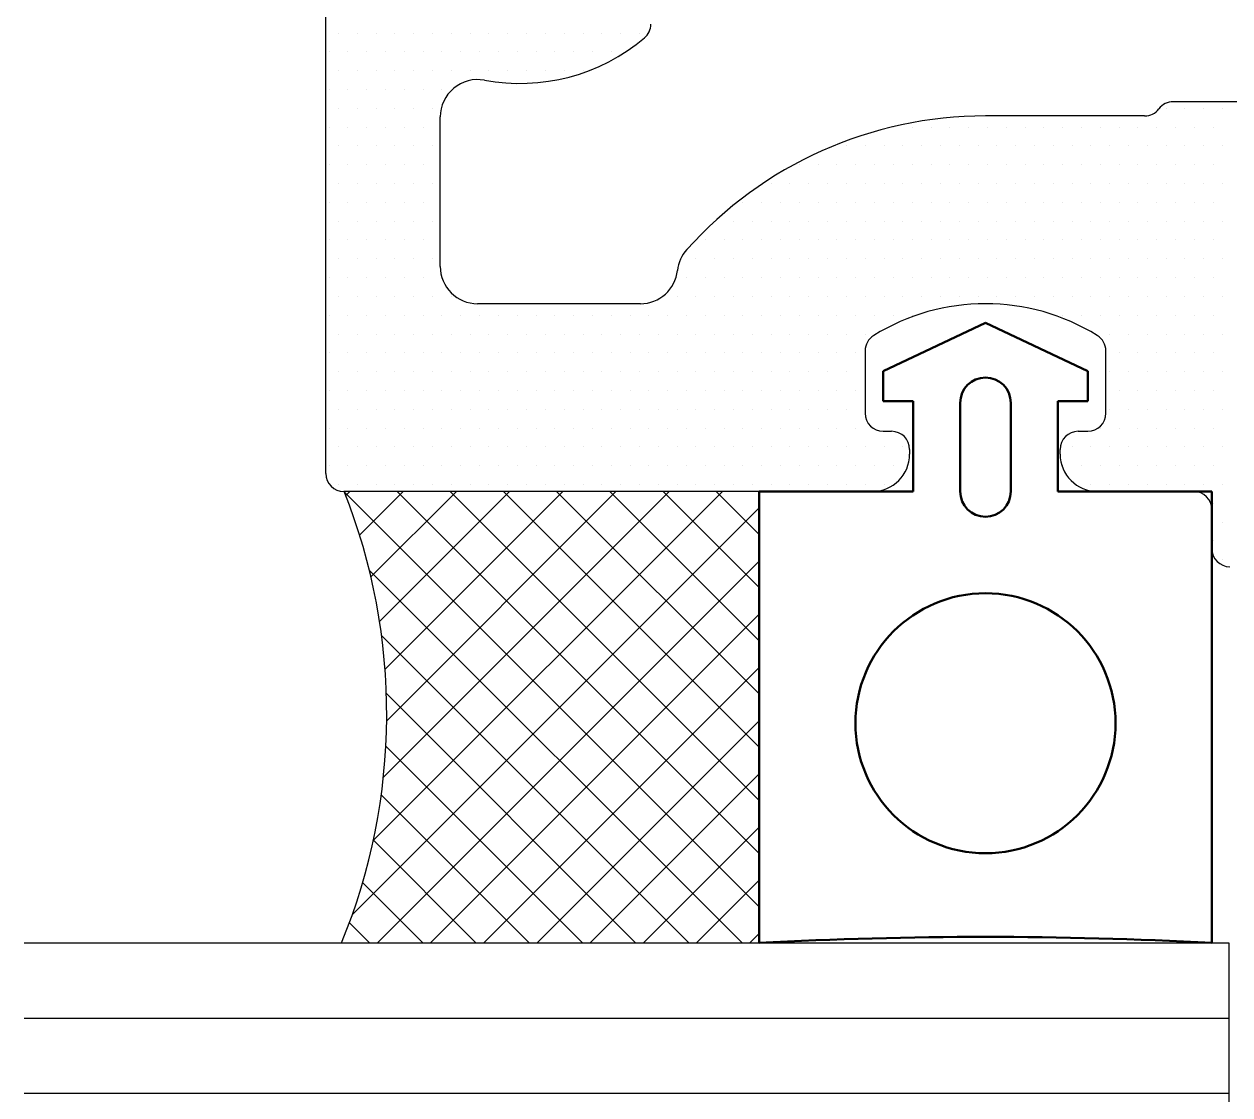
# Model space of a CAD drawing. Header units: inches. Extents: x 3.8 to 36.3, y 0.9 to 43.6.
# Drawn here: x 12.721 to 13.722, y 25.368 to 26.258 of the extents above; entities that cross this region are included whole.
import ezdxf

# ---------------------------------------------------------------- set-up
doc = ezdxf.new("R2010")
doc.units = ezdxf.units.IN
doc.header["$MEASUREMENT"] = 0
for name, color, linetype in [('R-SWTS-DET1', 1, 'Continuous'), ('R-SWTS-DET3', 5, 'Continuous'), ('R-SWTS-PAT1', 5, 'Continuous')]:
    doc.layers.add(name, color=color, linetype=linetype)

msp = doc.modelspace()

# ---------------------------------------------------------------- linework, layer by layer
at = {"layer": 'R-SWTS-DET1', "lineweight": 30}
for p, q in [((12.97148, 25.8847), (12.97148, 28.2297)), ((14.26778, 26.1935), (13.67538, 26.1935)), ((13.06648, 26.0567), (13.06648, 26.18091)), ((13.65153, 26.18169), (13.51938, 26.18169)), ((13.23274, 26.0257), (13.09748, 26.0257)), ((13.41938, 25.98657), (13.41938, 25.9347)), ((13.61938, 25.9347), (13.61938, 25.98657)), ((13.43438, 25.9197), (13.44138, 25.9197)), ((13.59638, 25.9197), (13.60438, 25.9197)), ((13.45638, 25.9047), (13.45638, 25.9007)), ((13.58138, 25.9007), (13.58138, 25.9047)), ((13.42538, 25.8697), (12.98648, 25.8697)), ((13.69238, 25.8697), (13.61238, 25.8697)), ((13.70738, 25.8222), (13.70738, 25.8547))]:
    msp.add_line(p, q, dxfattribs=at)
at = {"layer": 'R-SWTS-DET1', "lineweight": 50}
for p, q in [((13.51938, 26.0097), (13.43438, 25.9697)), ((13.60438, 25.9697), (13.51938, 26.0097)), ((13.43438, 25.9697), (13.43438, 25.9447)), ((13.60438, 25.9447), (13.60438, 25.9697)), ((13.43438, 25.9447), (13.45938, 25.9447)), ((13.45938, 25.9447), (13.45938, 25.8697)), ((13.49838, 25.8697), (13.49838, 25.94339)), ((13.54038, 25.94339), (13.54038, 25.8697)), ((13.57938, 25.8697), (13.57938, 25.9447)), ((13.57938, 25.9447), (13.60438, 25.9447)), ((13.45938, 25.8697), (13.33138, 25.8697)), ((13.33138, 25.8697), (13.33138, 25.49476)), ((13.70738, 25.8697), (13.57938, 25.8697)), ((13.70738, 25.49476), (13.70738, 25.8697))]:
    msp.add_line(p, q, dxfattribs=at)
at = {"layer": 'R-SWTS-DET1'}
for p, q in [((12.72083, 25.49476), (13.72148, 25.49476)), ((13.72148, 25.49476), (13.72148, 25.24476)), ((12.72083, 25.43226), (13.72148, 25.43226)), ((12.72083, 25.36976), (13.72148, 25.36976))]:
    msp.add_line(p, q, dxfattribs=at)
at = {"layer": 'R-SWTS-DET1', "lineweight": 50}
msp.add_circle((13.51938, 25.6772), 0.108, dxfattribs=at)
at = {"layer": 'R-SWTS-DET1', "lineweight": 30}
for centre, radius, start, end in [((13.22648, 26.25798), 0.015, 310.07843, 360), ((13.13248, 26.3697), 0.161, 259.49673, 310.07843), ((13.09748, 26.18091), 0.031, 79.49673, 180), ((13.67538, 26.1785), 0.015, 90, 142.65836), ((13.51938, 25.84889), 0.3328, 90, 138.20342), ((13.65153, 26.19669), 0.015, 270, 322.65836), ((13.29438, 26.05004), 0.031, 138.20342, 173.83488), ((13.09748, 26.0567), 0.031, 180, 270), ((13.23274, 26.0567), 0.031, 270, 353.83488), ((13.51938, 25.84889), 0.1768, 58.30985, 121.69015), ((13.43438, 25.98657), 0.015, 121.69015, 180), ((13.60438, 25.98657), 0.015, 360, 58.30985), ((13.43438, 25.9347), 0.015, 180, 270), ((13.60438, 25.9347), 0.015, 270, 0), ((13.44138, 25.9047), 0.015, 0, 90), ((13.59638, 25.9047), 0.015, 90, 180), ((13.42538, 25.9007), 0.031, 270, 0), ((13.61238, 25.9007), 0.031, 180, 270), ((12.98648, 25.8847), 0.015, 180, 270), ((13.69238, 25.8547), 0.015, 0, 90), ((13.72241, 25.82222), 0.01502, 180.08612, 269.91388)]:
    msp.add_arc(centre, radius, start, end, dxfattribs=at)
at = {"layer": 'R-SWTS-DET1', "lineweight": 50}
for centre, radius, start, end in [((13.51938, 25.94339), 0.021, 360, 180), ((13.51938, 25.8697), 0.021, 180, 360), ((13.51938, 21.90431), 3.59537, 87.00266, 92.99734)]:
    msp.add_arc(centre, radius, start, end, dxfattribs=at)
at = {"layer": 'R-SWTS-DET3'}
msp.add_arc((12.52107, 25.6849), 0.50094, 337.6936, 21.64809, dxfattribs=at)
at = {"layer": 'R-SWTS-PAT1'}
for p, q in [((12.98198, 26.25054), (12.98198, 26.25054)), ((12.9976, 26.25054), (12.9976, 26.25054)), ((13.01323, 26.25054), (13.01323, 26.25054)), ((13.02885, 26.25054), (13.02885, 26.25054)), ((13.04448, 26.25054), (13.04448, 26.25054)), ((13.0601, 26.25054), (13.0601, 26.25054)), ((13.07573, 26.25054), (13.07573, 26.25054)), ((13.09135, 26.25054), (13.09135, 26.25054)), ((13.10698, 26.25054), (13.10698, 26.25054)), ((13.1226, 26.25054), (13.1226, 26.25054)), ((13.13823, 26.25054), (13.13823, 26.25054)), ((13.15385, 26.25054), (13.15385, 26.25054)), ((13.16948, 26.25054), (13.16948, 26.25054)), ((13.1851, 26.25054), (13.1851, 26.25054)), ((13.20073, 26.25054), (13.20073, 26.25054)), ((13.21635, 26.25054), (13.21635, 26.25054)), ((13.23198, 26.25054), (13.23198, 26.25054)), ((12.97416, 26.23492), (12.97416, 26.23492)), ((12.98979, 26.23492), (12.98979, 26.23492)), ((13.00541, 26.23492), (13.00541, 26.23492)), ((13.02104, 26.23492), (13.02104, 26.23492)), ((13.03666, 26.23492), (13.03666, 26.23492)), ((13.05229, 26.23492), (13.05229, 26.23492)), ((13.06791, 26.23492), (13.06791, 26.23492)), ((13.08354, 26.23492), (13.08354, 26.23492)), ((13.09916, 26.23492), (13.09916, 26.23492)), ((13.11479, 26.23492), (13.11479, 26.23492)), ((13.13041, 26.23492), (13.13041, 26.23492)), ((13.14604, 26.23492), (13.14604, 26.23492)), ((13.16166, 26.23492), (13.16166, 26.23492)), ((13.17729, 26.23492), (13.17729, 26.23492)), ((13.19291, 26.23492), (13.19291, 26.23492)), ((13.20854, 26.23492), (13.20854, 26.23492)), ((12.98198, 26.21929), (12.98198, 26.21929)), ((12.9976, 26.21929), (12.9976, 26.21929)), ((13.01323, 26.21929), (13.01323, 26.21929)), ((13.02885, 26.21929), (13.02885, 26.21929)), ((13.04448, 26.21929), (13.04448, 26.21929)), ((13.0601, 26.21929), (13.0601, 26.21929)), ((13.07573, 26.21929), (13.07573, 26.21929)), ((13.09135, 26.21929), (13.09135, 26.21929)), ((13.10698, 26.21929), (13.10698, 26.21929)), ((13.1226, 26.21929), (13.1226, 26.21929)), ((13.13823, 26.21929), (13.13823, 26.21929)), ((13.15385, 26.21929), (13.15385, 26.21929)), ((13.16948, 26.21929), (13.16948, 26.21929)), ((13.1851, 26.21929), (13.1851, 26.21929)), ((12.97416, 26.20367), (12.97416, 26.20367)), ((12.98979, 26.20367), (12.98979, 26.20367)), ((13.00541, 26.20367), (13.00541, 26.20367)), ((13.02104, 26.20367), (13.02104, 26.20367)), ((13.03666, 26.20367), (13.03666, 26.20367)), ((13.05229, 26.20367), (13.05229, 26.20367)), ((13.06791, 26.20367), (13.06791, 26.20367)), ((12.98198, 26.18804), (12.98198, 26.18804)), ((12.9976, 26.18804), (12.9976, 26.18804)), ((13.01323, 26.18804), (13.01323, 26.18804)), ((13.02885, 26.18804), (13.02885, 26.18804)), ((13.04448, 26.18804), (13.04448, 26.18804)), ((13.0601, 26.18804), (13.0601, 26.18804)), ((13.66948, 26.18804), (13.66948, 26.18804)), ((13.6851, 26.18804), (13.6851, 26.18804)), ((13.70073, 26.18804), (13.70073, 26.18804)), ((13.71635, 26.18804), (13.71635, 26.18804)), ((12.97416, 26.17242), (12.97416, 26.17242)), ((12.98979, 26.17242), (12.98979, 26.17242)), ((13.00541, 26.17242), (13.00541, 26.17242)), ((13.02104, 26.17242), (13.02104, 26.17242)), ((13.03666, 26.17242), (13.03666, 26.17242)), ((13.05229, 26.17242), (13.05229, 26.17242)), ((13.44291, 26.17242), (13.44291, 26.17242)), ((13.45854, 26.17242), (13.45854, 26.17242)), ((13.47416, 26.17242), (13.47416, 26.17242)), ((13.48979, 26.17242), (13.48979, 26.17242)), ((13.50541, 26.17242), (13.50541, 26.17242)), ((13.52104, 26.17242), (13.52104, 26.17242)), ((13.53666, 26.17242), (13.53666, 26.17242)), ((13.55229, 26.17242), (13.55229, 26.17242)), ((13.56791, 26.17242), (13.56791, 26.17242)), ((13.58354, 26.17242), (13.58354, 26.17242)), ((13.59916, 26.17242), (13.59916, 26.17242)), ((13.61479, 26.17242), (13.61479, 26.17242)), ((13.63041, 26.17242), (13.63041, 26.17242)), ((13.64604, 26.17242), (13.64604, 26.17242)), ((13.66166, 26.17242), (13.66166, 26.17242)), ((13.67729, 26.17242), (13.67729, 26.17242)), ((13.69291, 26.17242), (13.69291, 26.17242)), ((13.70854, 26.17242), (13.70854, 26.17242)), ((12.98198, 26.15679), (12.98198, 26.15679)), ((12.9976, 26.15679), (12.9976, 26.15679)), ((13.01323, 26.15679), (13.01323, 26.15679)), ((13.02885, 26.15679), (13.02885, 26.15679)), ((13.04448, 26.15679), (13.04448, 26.15679)), ((13.0601, 26.15679), (13.0601, 26.15679)), ((13.40385, 26.15679), (13.40385, 26.15679)), ((13.41948, 26.15679), (13.41948, 26.15679)), ((13.4351, 26.15679), (13.4351, 26.15679)), ((13.45073, 26.15679), (13.45073, 26.15679)), ((13.46635, 26.15679), (13.46635, 26.15679)), ((13.48198, 26.15679), (13.48198, 26.15679)), ((13.4976, 26.15679), (13.4976, 26.15679)), ((13.51323, 26.15679), (13.51323, 26.15679)), ((13.52885, 26.15679), (13.52885, 26.15679)), ((13.54448, 26.15679), (13.54448, 26.15679)), ((13.5601, 26.15679), (13.5601, 26.15679)), ((13.57573, 26.15679), (13.57573, 26.15679)), ((13.59135, 26.15679), (13.59135, 26.15679)), ((13.60698, 26.15679), (13.60698, 26.15679)), ((13.6226, 26.15679), (13.6226, 26.15679)), ((13.63823, 26.15679), (13.63823, 26.15679)), ((13.65385, 26.15679), (13.65385, 26.15679)), ((13.66948, 26.15679), (13.66948, 26.15679)), ((13.6851, 26.15679), (13.6851, 26.15679)), ((13.70073, 26.15679), (13.70073, 26.15679)), ((13.71635, 26.15679), (13.71635, 26.15679)), ((12.97416, 26.14117), (12.97416, 26.14117)), ((12.98979, 26.14117), (12.98979, 26.14117)), ((13.00541, 26.14117), (13.00541, 26.14117)), ((13.02104, 26.14117), (13.02104, 26.14117)), ((13.03666, 26.14117), (13.03666, 26.14117)), ((13.05229, 26.14117), (13.05229, 26.14117)), ((13.36479, 26.14117), (13.36479, 26.14117)), ((13.38041, 26.14117), (13.38041, 26.14117)), ((13.39604, 26.14117), (13.39604, 26.14117)), ((13.41166, 26.14117), (13.41166, 26.14117)), ((13.42729, 26.14117), (13.42729, 26.14117)), ((13.44291, 26.14117), (13.44291, 26.14117)), ((13.45854, 26.14117), (13.45854, 26.14117)), ((13.47416, 26.14117), (13.47416, 26.14117)), ((13.48979, 26.14117), (13.48979, 26.14117)), ((13.50541, 26.14117), (13.50541, 26.14117)), ((13.52104, 26.14117), (13.52104, 26.14117)), ((13.53666, 26.14117), (13.53666, 26.14117)), ((13.55229, 26.14117), (13.55229, 26.14117)), ((13.56791, 26.14117), (13.56791, 26.14117)), ((13.58354, 26.14117), (13.58354, 26.14117)), ((13.59916, 26.14117), (13.59916, 26.14117)), ((13.61479, 26.14117), (13.61479, 26.14117)), ((13.63041, 26.14117), (13.63041, 26.14117)), ((13.64604, 26.14117), (13.64604, 26.14117)), ((13.66166, 26.14117), (13.66166, 26.14117)), ((13.67729, 26.14117), (13.67729, 26.14117)), ((13.69291, 26.14117), (13.69291, 26.14117)), ((13.70854, 26.14117), (13.70854, 26.14117)), ((12.98198, 26.12554), (12.98198, 26.12554)), ((12.9976, 26.12554), (12.9976, 26.12554)), ((13.01323, 26.12554), (13.01323, 26.12554)), ((13.02885, 26.12554), (13.02885, 26.12554)), ((13.04448, 26.12554), (13.04448, 26.12554)), ((13.0601, 26.12554), (13.0601, 26.12554)), ((13.34135, 26.12554), (13.34135, 26.12554)), ((13.35698, 26.12554), (13.35698, 26.12554)), ((13.3726, 26.12554), (13.3726, 26.12554)), ((13.38823, 26.12554), (13.38823, 26.12554)), ((13.40385, 26.12554), (13.40385, 26.12554)), ((13.41948, 26.12554), (13.41948, 26.12554)), ((13.4351, 26.12554), (13.4351, 26.12554)), ((13.45073, 26.12554), (13.45073, 26.12554)), ((13.46635, 26.12554), (13.46635, 26.12554)), ((13.48198, 26.12554), (13.48198, 26.12554)), ((13.4976, 26.12554), (13.4976, 26.12554)), ((13.51323, 26.12554), (13.51323, 26.12554)), ((13.52885, 26.12554), (13.52885, 26.12554)), ((13.54448, 26.12554), (13.54448, 26.12554)), ((13.5601, 26.12554), (13.5601, 26.12554)), ((13.57573, 26.12554), (13.57573, 26.12554)), ((13.59135, 26.12554), (13.59135, 26.12554)), ((13.60698, 26.12554), (13.60698, 26.12554)), ((13.6226, 26.12554), (13.6226, 26.12554)), ((13.63823, 26.12554), (13.63823, 26.12554)), ((13.65385, 26.12554), (13.65385, 26.12554)), ((13.66948, 26.12554), (13.66948, 26.12554)), ((13.6851, 26.12554), (13.6851, 26.12554)), ((13.70073, 26.12554), (13.70073, 26.12554)), ((13.71635, 26.12554), (13.71635, 26.12554)), ((12.97416, 26.10992), (12.97416, 26.10992)), ((12.98979, 26.10992), (12.98979, 26.10992)), ((13.00541, 26.10992), (13.00541, 26.10992)), ((13.02104, 26.10992), (13.02104, 26.10992)), ((13.03666, 26.10992), (13.03666, 26.10992)), ((13.05229, 26.10992), (13.05229, 26.10992)), ((13.31791, 26.10992), (13.31791, 26.10992)), ((13.33354, 26.10992), (13.33354, 26.10992)), ((13.34916, 26.10992), (13.34916, 26.10992)), ((13.36479, 26.10992), (13.36479, 26.10992)), ((13.38041, 26.10992), (13.38041, 26.10992)), ((13.39604, 26.10992), (13.39604, 26.10992)), ((13.41166, 26.10992), (13.41166, 26.10992)), ((13.42729, 26.10992), (13.42729, 26.10992)), ((13.44291, 26.10992), (13.44291, 26.10992)), ((13.45854, 26.10992), (13.45854, 26.10992)), ((13.47416, 26.10992), (13.47416, 26.10992)), ((13.48979, 26.10992), (13.48979, 26.10992)), ((13.50541, 26.10992), (13.50541, 26.10992)), ((13.52104, 26.10992), (13.52104, 26.10992)), ((13.53666, 26.10992), (13.53666, 26.10992)), ((13.55229, 26.10992), (13.55229, 26.10992)), ((13.56791, 26.10992), (13.56791, 26.10992)), ((13.58354, 26.10992), (13.58354, 26.10992)), ((13.59916, 26.10992), (13.59916, 26.10992)), ((13.61479, 26.10992), (13.61479, 26.10992)), ((13.63041, 26.10992), (13.63041, 26.10992)), ((13.64604, 26.10992), (13.64604, 26.10992)), ((13.66166, 26.10992), (13.66166, 26.10992)), ((13.67729, 26.10992), (13.67729, 26.10992)), ((13.69291, 26.10992), (13.69291, 26.10992)), ((13.70854, 26.10992), (13.70854, 26.10992)), ((12.98198, 26.09429), (12.98198, 26.09429)), ((12.9976, 26.09429), (12.9976, 26.09429)), ((13.01323, 26.09429), (13.01323, 26.09429)), ((13.02885, 26.09429), (13.02885, 26.09429)), ((13.04448, 26.09429), (13.04448, 26.09429)), ((13.0601, 26.09429), (13.0601, 26.09429)), ((13.3101, 26.09429), (13.3101, 26.09429)), ((13.32573, 26.09429), (13.32573, 26.09429)), ((13.34135, 26.09429), (13.34135, 26.09429)), ((13.35698, 26.09429), (13.35698, 26.09429)), ((13.3726, 26.09429), (13.3726, 26.09429)), ((13.38823, 26.09429), (13.38823, 26.09429)), ((13.40385, 26.09429), (13.40385, 26.09429)), ((13.41948, 26.09429), (13.41948, 26.09429)), ((13.4351, 26.09429), (13.4351, 26.09429)), ((13.45073, 26.09429), (13.45073, 26.09429)), ((13.46635, 26.09429), (13.46635, 26.09429)), ((13.48198, 26.09429), (13.48198, 26.09429)), ((13.4976, 26.09429), (13.4976, 26.09429)), ((13.51323, 26.09429), (13.51323, 26.09429)), ((13.52885, 26.09429), (13.52885, 26.09429)), ((13.54448, 26.09429), (13.54448, 26.09429)), ((13.5601, 26.09429), (13.5601, 26.09429)), ((13.57573, 26.09429), (13.57573, 26.09429)), ((13.59135, 26.09429), (13.59135, 26.09429)), ((13.60698, 26.09429), (13.60698, 26.09429)), ((13.6226, 26.09429), (13.6226, 26.09429)), ((13.63823, 26.09429), (13.63823, 26.09429)), ((13.65385, 26.09429), (13.65385, 26.09429)), ((13.66948, 26.09429), (13.66948, 26.09429)), ((13.6851, 26.09429), (13.6851, 26.09429)), ((13.70073, 26.09429), (13.70073, 26.09429)), ((13.71635, 26.09429), (13.71635, 26.09429)), ((12.97416, 26.07867), (12.97416, 26.07867)), ((12.98979, 26.07867), (12.98979, 26.07867)), ((13.00541, 26.07867), (13.00541, 26.07867)), ((13.02104, 26.07867), (13.02104, 26.07867)), ((13.03666, 26.07867), (13.03666, 26.07867)), ((13.05229, 26.07867), (13.05229, 26.07867)), ((13.28666, 26.07867), (13.28666, 26.07867)), ((13.30229, 26.07867), (13.30229, 26.07867)), ((13.31791, 26.07867), (13.31791, 26.07867)), ((13.33354, 26.07867), (13.33354, 26.07867)), ((13.34916, 26.07867), (13.34916, 26.07867)), ((13.36479, 26.07867), (13.36479, 26.07867)), ((13.38041, 26.07867), (13.38041, 26.07867)), ((13.39604, 26.07867), (13.39604, 26.07867)), ((13.41166, 26.07867), (13.41166, 26.07867)), ((13.42729, 26.07867), (13.42729, 26.07867)), ((13.44291, 26.07867), (13.44291, 26.07867)), ((13.45854, 26.07867), (13.45854, 26.07867)), ((13.47416, 26.07867), (13.47416, 26.07867)), ((13.48979, 26.07867), (13.48979, 26.07867)), ((13.50541, 26.07867), (13.50541, 26.07867)), ((13.52104, 26.07867), (13.52104, 26.07867)), ((13.53666, 26.07867), (13.53666, 26.07867)), ((13.55229, 26.07867), (13.55229, 26.07867)), ((13.56791, 26.07867), (13.56791, 26.07867)), ((13.58354, 26.07867), (13.58354, 26.07867)), ((13.59916, 26.07867), (13.59916, 26.07867)), ((13.61479, 26.07867), (13.61479, 26.07867)), ((13.63041, 26.07867), (13.63041, 26.07867)), ((13.64604, 26.07867), (13.64604, 26.07867)), ((13.66166, 26.07867), (13.66166, 26.07867)), ((13.67729, 26.07867), (13.67729, 26.07867)), ((13.69291, 26.07867), (13.69291, 26.07867)), ((13.70854, 26.07867), (13.70854, 26.07867)), ((12.98198, 26.06304), (12.98198, 26.06304)), ((12.9976, 26.06304), (12.9976, 26.06304)), ((13.01323, 26.06304), (13.01323, 26.06304)), ((13.02885, 26.06304), (13.02885, 26.06304)), ((13.04448, 26.06304), (13.04448, 26.06304)), ((13.0601, 26.06304), (13.0601, 26.06304)), ((13.27885, 26.06304), (13.27885, 26.06304)), ((13.29448, 26.06304), (13.29448, 26.06304)), ((13.3101, 26.06304), (13.3101, 26.06304)), ((13.32573, 26.06304), (13.32573, 26.06304)), ((13.34135, 26.06304), (13.34135, 26.06304)), ((13.35698, 26.06304), (13.35698, 26.06304)), ((13.3726, 26.06304), (13.3726, 26.06304)), ((13.38823, 26.06304), (13.38823, 26.06304)), ((13.40385, 26.06304), (13.40385, 26.06304)), ((13.41948, 26.06304), (13.41948, 26.06304)), ((13.4351, 26.06304), (13.4351, 26.06304)), ((13.45073, 26.06304), (13.45073, 26.06304)), ((13.46635, 26.06304), (13.46635, 26.06304)), ((13.48198, 26.06304), (13.48198, 26.06304)), ((13.4976, 26.06304), (13.4976, 26.06304)), ((13.51323, 26.06304), (13.51323, 26.06304)), ((13.52885, 26.06304), (13.52885, 26.06304)), ((13.54448, 26.06304), (13.54448, 26.06304)), ((13.5601, 26.06304), (13.5601, 26.06304)), ((13.57573, 26.06304), (13.57573, 26.06304)), ((13.59135, 26.06304), (13.59135, 26.06304)), ((13.60698, 26.06304), (13.60698, 26.06304)), ((13.6226, 26.06304), (13.6226, 26.06304)), ((13.63823, 26.06304), (13.63823, 26.06304)), ((13.65385, 26.06304), (13.65385, 26.06304)), ((13.66948, 26.06304), (13.66948, 26.06304)), ((13.6851, 26.06304), (13.6851, 26.06304)), ((13.70073, 26.06304), (13.70073, 26.06304)), ((13.71635, 26.06304), (13.71635, 26.06304)), ((12.97416, 26.04742), (12.97416, 26.04742)), ((12.98979, 26.04742), (12.98979, 26.04742)), ((13.00541, 26.04742), (13.00541, 26.04742)), ((13.02104, 26.04742), (13.02104, 26.04742)), ((13.03666, 26.04742), (13.03666, 26.04742)), ((13.05229, 26.04742), (13.05229, 26.04742)), ((13.27104, 26.04742), (13.27104, 26.04742)), ((13.28666, 26.04742), (13.28666, 26.04742)), ((13.30229, 26.04742), (13.30229, 26.04742)), ((13.31791, 26.04742), (13.31791, 26.04742)), ((13.33354, 26.04742), (13.33354, 26.04742)), ((13.34916, 26.04742), (13.34916, 26.04742)), ((13.36479, 26.04742), (13.36479, 26.04742)), ((13.38041, 26.04742), (13.38041, 26.04742)), ((13.39604, 26.04742), (13.39604, 26.04742)), ((13.41166, 26.04742), (13.41166, 26.04742)), ((13.42729, 26.04742), (13.42729, 26.04742)), ((13.44291, 26.04742), (13.44291, 26.04742)), ((13.45854, 26.04742), (13.45854, 26.04742)), ((13.47416, 26.04742), (13.47416, 26.04742)), ((13.48979, 26.04742), (13.48979, 26.04742)), ((13.50541, 26.04742), (13.50541, 26.04742)), ((13.52104, 26.04742), (13.52104, 26.04742)), ((13.53666, 26.04742), (13.53666, 26.04742)), ((13.55229, 26.04742), (13.55229, 26.04742)), ((13.56791, 26.04742), (13.56791, 26.04742)), ((13.58354, 26.04742), (13.58354, 26.04742)), ((13.59916, 26.04742), (13.59916, 26.04742)), ((13.61479, 26.04742), (13.61479, 26.04742)), ((13.63041, 26.04742), (13.63041, 26.04742)), ((13.64604, 26.04742), (13.64604, 26.04742)), ((13.66166, 26.04742), (13.66166, 26.04742)), ((13.67729, 26.04742), (13.67729, 26.04742)), ((13.69291, 26.04742), (13.69291, 26.04742)), ((13.70854, 26.04742), (13.70854, 26.04742)), ((12.98198, 26.03179), (12.98198, 26.03179)), ((12.9976, 26.03179), (12.9976, 26.03179)), ((13.01323, 26.03179), (13.01323, 26.03179)), ((13.02885, 26.03179), (13.02885, 26.03179)), ((13.04448, 26.03179), (13.04448, 26.03179)), ((13.0601, 26.03179), (13.0601, 26.03179)), ((13.07573, 26.03179), (13.07573, 26.03179)), ((13.26323, 26.03179), (13.26323, 26.03179)), ((13.27885, 26.03179), (13.27885, 26.03179)), ((13.29448, 26.03179), (13.29448, 26.03179)), ((13.3101, 26.03179), (13.3101, 26.03179)), ((13.32573, 26.03179), (13.32573, 26.03179)), ((13.34135, 26.03179), (13.34135, 26.03179)), ((13.35698, 26.03179), (13.35698, 26.03179)), ((13.3726, 26.03179), (13.3726, 26.03179)), ((13.38823, 26.03179), (13.38823, 26.03179)), ((13.40385, 26.03179), (13.40385, 26.03179)), ((13.41948, 26.03179), (13.41948, 26.03179)), ((13.4351, 26.03179), (13.4351, 26.03179)), ((13.45073, 26.03179), (13.45073, 26.03179)), ((13.46635, 26.03179), (13.46635, 26.03179)), ((13.48198, 26.03179), (13.48198, 26.03179)), ((13.4976, 26.03179), (13.4976, 26.03179)), ((13.51323, 26.03179), (13.51323, 26.03179)), ((13.52885, 26.03179), (13.52885, 26.03179)), ((13.54448, 26.03179), (13.54448, 26.03179)), ((13.5601, 26.03179), (13.5601, 26.03179)), ((13.57573, 26.03179), (13.57573, 26.03179)), ((13.59135, 26.03179), (13.59135, 26.03179)), ((13.60698, 26.03179), (13.60698, 26.03179)), ((13.6226, 26.03179), (13.6226, 26.03179)), ((13.63823, 26.03179), (13.63823, 26.03179)), ((13.65385, 26.03179), (13.65385, 26.03179)), ((13.66948, 26.03179), (13.66948, 26.03179)), ((13.6851, 26.03179), (13.6851, 26.03179)), ((13.70073, 26.03179), (13.70073, 26.03179)), ((13.71635, 26.03179), (13.71635, 26.03179)), ((12.97416, 26.01617), (12.97416, 26.01617)), ((12.98979, 26.01617), (12.98979, 26.01617)), ((13.00541, 26.01617), (13.00541, 26.01617)), ((13.02104, 26.01617), (13.02104, 26.01617)), ((13.03666, 26.01617), (13.03666, 26.01617)), ((13.05229, 26.01617), (13.05229, 26.01617)), ((13.06791, 26.01617), (13.06791, 26.01617)), ((13.08354, 26.01617), (13.08354, 26.01617)), ((13.09916, 26.01617), (13.09916, 26.01617)), ((13.11479, 26.01617), (13.11479, 26.01617)), ((13.13041, 26.01617), (13.13041, 26.01617)), ((13.14604, 26.01617), (13.14604, 26.01617)), ((13.16166, 26.01617), (13.16166, 26.01617)), ((13.17729, 26.01617), (13.17729, 26.01617)), ((13.19291, 26.01617), (13.19291, 26.01617)), ((13.20854, 26.01617), (13.20854, 26.01617)), ((13.22416, 26.01617), (13.22416, 26.01617)), ((13.23979, 26.01617), (13.23979, 26.01617)), ((13.25541, 26.01617), (13.25541, 26.01617)), ((13.27104, 26.01617), (13.27104, 26.01617)), ((13.28666, 26.01617), (13.28666, 26.01617)), ((13.30229, 26.01617), (13.30229, 26.01617)), ((13.31791, 26.01617), (13.31791, 26.01617)), ((13.33354, 26.01617), (13.33354, 26.01617)), ((13.34916, 26.01617), (13.34916, 26.01617)), ((13.36479, 26.01617), (13.36479, 26.01617)), ((13.38041, 26.01617), (13.38041, 26.01617)), ((13.39604, 26.01617), (13.39604, 26.01617)), ((13.41166, 26.01617), (13.41166, 26.01617)), ((13.42729, 26.01617), (13.42729, 26.01617)), ((13.44291, 26.01617), (13.44291, 26.01617)), ((13.45854, 26.01617), (13.45854, 26.01617)), ((13.58354, 26.01617), (13.58354, 26.01617)), ((13.59916, 26.01617), (13.59916, 26.01617)), ((13.61479, 26.01617), (13.61479, 26.01617)), ((13.63041, 26.01617), (13.63041, 26.01617)), ((13.64604, 26.01617), (13.64604, 26.01617)), ((13.66166, 26.01617), (13.66166, 26.01617)), ((13.67729, 26.01617), (13.67729, 26.01617)), ((13.69291, 26.01617), (13.69291, 26.01617)), ((13.70854, 26.01617), (13.70854, 26.01617)), ((12.98198, 26.00054), (12.98198, 26.00054)), ((12.9976, 26.00054), (12.9976, 26.00054)), ((13.01323, 26.00054), (13.01323, 26.00054)), ((13.02885, 26.00054), (13.02885, 26.00054)), ((13.04448, 26.00054), (13.04448, 26.00054)), ((13.0601, 26.00054), (13.0601, 26.00054)), ((13.07573, 26.00054), (13.07573, 26.00054)), ((13.09135, 26.00054), (13.09135, 26.00054)), ((13.10698, 26.00054), (13.10698, 26.00054)), ((13.1226, 26.00054), (13.1226, 26.00054)), ((13.13823, 26.00054), (13.13823, 26.00054)), ((13.15385, 26.00054), (13.15385, 26.00054)), ((13.16948, 26.00054), (13.16948, 26.00054)), ((13.1851, 26.00054), (13.1851, 26.00054)), ((13.20073, 26.00054), (13.20073, 26.00054)), ((13.21635, 26.00054), (13.21635, 26.00054)), ((13.23198, 26.00054), (13.23198, 26.00054)), ((13.2476, 26.00054), (13.2476, 26.00054)), ((13.26323, 26.00054), (13.26323, 26.00054)), ((13.27885, 26.00054), (13.27885, 26.00054)), ((13.29448, 26.00054), (13.29448, 26.00054)), ((13.3101, 26.00054), (13.3101, 26.00054)), ((13.32573, 26.00054), (13.32573, 26.00054)), ((13.34135, 26.00054), (13.34135, 26.00054)), ((13.35698, 26.00054), (13.35698, 26.00054)), ((13.3726, 26.00054), (13.3726, 26.00054)), ((13.38823, 26.00054), (13.38823, 26.00054)), ((13.40385, 26.00054), (13.40385, 26.00054)), ((13.41948, 26.00054), (13.41948, 26.00054)), ((13.6226, 26.00054), (13.6226, 26.00054)), ((13.63823, 26.00054), (13.63823, 26.00054)), ((13.65385, 26.00054), (13.65385, 26.00054)), ((13.66948, 26.00054), (13.66948, 26.00054)), ((13.6851, 26.00054), (13.6851, 26.00054)), ((13.70073, 26.00054), (13.70073, 26.00054)), ((13.71635, 26.00054), (13.71635, 26.00054)), ((12.97416, 25.98492), (12.97416, 25.98492)), ((12.98979, 25.98492), (12.98979, 25.98492)), ((13.00541, 25.98492), (13.00541, 25.98492)), ((13.02104, 25.98492), (13.02104, 25.98492)), ((13.03666, 25.98492), (13.03666, 25.98492)), ((13.05229, 25.98492), (13.05229, 25.98492)), ((13.06791, 25.98492), (13.06791, 25.98492)), ((13.08354, 25.98492), (13.08354, 25.98492)), ((13.09916, 25.98492), (13.09916, 25.98492)), ((13.11479, 25.98492), (13.11479, 25.98492)), ((13.13041, 25.98492), (13.13041, 25.98492)), ((13.14604, 25.98492), (13.14604, 25.98492)), ((13.16166, 25.98492), (13.16166, 25.98492)), ((13.17729, 25.98492), (13.17729, 25.98492)), ((13.19291, 25.98492), (13.19291, 25.98492)), ((13.20854, 25.98492), (13.20854, 25.98492)), ((13.22416, 25.98492), (13.22416, 25.98492)), ((13.23979, 25.98492), (13.23979, 25.98492)), ((13.25541, 25.98492), (13.25541, 25.98492)), ((13.27104, 25.98492), (13.27104, 25.98492)), ((13.28666, 25.98492), (13.28666, 25.98492)), ((13.30229, 25.98492), (13.30229, 25.98492)), ((13.31791, 25.98492), (13.31791, 25.98492)), ((13.33354, 25.98492), (13.33354, 25.98492)), ((13.34916, 25.98492), (13.34916, 25.98492)), ((13.36479, 25.98492), (13.36479, 25.98492)), ((13.38041, 25.98492), (13.38041, 25.98492)), ((13.39604, 25.98492), (13.39604, 25.98492)), ((13.41166, 25.98492), (13.41166, 25.98492)), ((13.63041, 25.98492), (13.63041, 25.98492)), ((13.64604, 25.98492), (13.64604, 25.98492)), ((13.66166, 25.98492), (13.66166, 25.98492)), ((13.67729, 25.98492), (13.67729, 25.98492)), ((13.69291, 25.98492), (13.69291, 25.98492)), ((13.70854, 25.98492), (13.70854, 25.98492)), ((12.98198, 25.96929), (12.98198, 25.96929)), ((12.9976, 25.96929), (12.9976, 25.96929)), ((13.01323, 25.96929), (13.01323, 25.96929)), ((13.02885, 25.96929), (13.02885, 25.96929)), ((13.04448, 25.96929), (13.04448, 25.96929)), ((13.0601, 25.96929), (13.0601, 25.96929)), ((13.07573, 25.96929), (13.07573, 25.96929)), ((13.09135, 25.96929), (13.09135, 25.96929)), ((13.10698, 25.96929), (13.10698, 25.96929)), ((13.1226, 25.96929), (13.1226, 25.96929)), ((13.13823, 25.96929), (13.13823, 25.96929)), ((13.15385, 25.96929), (13.15385, 25.96929)), ((13.16948, 25.96929), (13.16948, 25.96929)), ((13.1851, 25.96929), (13.1851, 25.96929)), ((13.20073, 25.96929), (13.20073, 25.96929)), ((13.21635, 25.96929), (13.21635, 25.96929)), ((13.23198, 25.96929), (13.23198, 25.96929)), ((13.2476, 25.96929), (13.2476, 25.96929)), ((13.26323, 25.96929), (13.26323, 25.96929)), ((13.27885, 25.96929), (13.27885, 25.96929)), ((13.29448, 25.96929), (13.29448, 25.96929)), ((13.3101, 25.96929), (13.3101, 25.96929)), ((13.32573, 25.96929), (13.32573, 25.96929)), ((13.34135, 25.96929), (13.34135, 25.96929)), ((13.35698, 25.96929), (13.35698, 25.96929)), ((13.3726, 25.96929), (13.3726, 25.96929)), ((13.38823, 25.96929), (13.38823, 25.96929)), ((13.40385, 25.96929), (13.40385, 25.96929)), ((13.6226, 25.96929), (13.6226, 25.96929)), ((13.63823, 25.96929), (13.63823, 25.96929)), ((13.65385, 25.96929), (13.65385, 25.96929)), ((13.66948, 25.96929), (13.66948, 25.96929)), ((13.6851, 25.96929), (13.6851, 25.96929)), ((13.70073, 25.96929), (13.70073, 25.96929)), ((13.71635, 25.96929), (13.71635, 25.96929)), ((12.97416, 25.95367), (12.97416, 25.95367)), ((12.98979, 25.95367), (12.98979, 25.95367)), ((13.00541, 25.95367), (13.00541, 25.95367)), ((13.02104, 25.95367), (13.02104, 25.95367)), ((13.03666, 25.95367), (13.03666, 25.95367)), ((13.05229, 25.95367), (13.05229, 25.95367)), ((13.06791, 25.95367), (13.06791, 25.95367)), ((13.08354, 25.95367), (13.08354, 25.95367)), ((13.09916, 25.95367), (13.09916, 25.95367)), ((13.11479, 25.95367), (13.11479, 25.95367)), ((13.13041, 25.95367), (13.13041, 25.95367)), ((13.14604, 25.95367), (13.14604, 25.95367)), ((13.16166, 25.95367), (13.16166, 25.95367)), ((13.17729, 25.95367), (13.17729, 25.95367)), ((13.19291, 25.95367), (13.19291, 25.95367)), ((13.20854, 25.95367), (13.20854, 25.95367)), ((13.22416, 25.95367), (13.22416, 25.95367)), ((13.23979, 25.95367), (13.23979, 25.95367)), ((13.25541, 25.95367), (13.25541, 25.95367)), ((13.27104, 25.95367), (13.27104, 25.95367)), ((13.28666, 25.95367), (13.28666, 25.95367)), ((13.30229, 25.95367), (13.30229, 25.95367)), ((13.31791, 25.95367), (13.31791, 25.95367)), ((13.33354, 25.95367), (13.33354, 25.95367)), ((13.34916, 25.95367), (13.34916, 25.95367)), ((13.36479, 25.95367), (13.36479, 25.95367)), ((13.38041, 25.95367), (13.38041, 25.95367)), ((13.39604, 25.95367), (13.39604, 25.95367)), ((13.41166, 25.95367), (13.41166, 25.95367)), ((13.63041, 25.95367), (13.63041, 25.95367)), ((13.64604, 25.95367), (13.64604, 25.95367)), ((13.66166, 25.95367), (13.66166, 25.95367)), ((13.67729, 25.95367), (13.67729, 25.95367)), ((13.69291, 25.95367), (13.69291, 25.95367)), ((13.70854, 25.95367), (13.70854, 25.95367)), ((12.98198, 25.93804), (12.98198, 25.93804)), ((12.9976, 25.93804), (12.9976, 25.93804)), ((13.01323, 25.93804), (13.01323, 25.93804)), ((13.02885, 25.93804), (13.02885, 25.93804)), ((13.04448, 25.93804), (13.04448, 25.93804)), ((13.0601, 25.93804), (13.0601, 25.93804)), ((13.07573, 25.93804), (13.07573, 25.93804)), ((13.09135, 25.93804), (13.09135, 25.93804)), ((13.10698, 25.93804), (13.10698, 25.93804)), ((13.1226, 25.93804), (13.1226, 25.93804)), ((13.13823, 25.93804), (13.13823, 25.93804)), ((13.15385, 25.93804), (13.15385, 25.93804)), ((13.16948, 25.93804), (13.16948, 25.93804)), ((13.1851, 25.93804), (13.1851, 25.93804)), ((13.20073, 25.93804), (13.20073, 25.93804)), ((13.21635, 25.93804), (13.21635, 25.93804)), ((13.23198, 25.93804), (13.23198, 25.93804)), ((13.2476, 25.93804), (13.2476, 25.93804)), ((13.26323, 25.93804), (13.26323, 25.93804)), ((13.27885, 25.93804), (13.27885, 25.93804)), ((13.29448, 25.93804), (13.29448, 25.93804)), ((13.3101, 25.93804), (13.3101, 25.93804)), ((13.32573, 25.93804), (13.32573, 25.93804)), ((13.34135, 25.93804), (13.34135, 25.93804)), ((13.35698, 25.93804), (13.35698, 25.93804)), ((13.3726, 25.93804), (13.3726, 25.93804)), ((13.38823, 25.93804), (13.38823, 25.93804)), ((13.40385, 25.93804), (13.40385, 25.93804)), ((13.6226, 25.93804), (13.6226, 25.93804)), ((13.63823, 25.93804), (13.63823, 25.93804)), ((13.65385, 25.93804), (13.65385, 25.93804)), ((13.66948, 25.93804), (13.66948, 25.93804)), ((13.6851, 25.93804), (13.6851, 25.93804)), ((13.70073, 25.93804), (13.70073, 25.93804)), ((13.71635, 25.93804), (13.71635, 25.93804)), ((12.97416, 25.92242), (12.97416, 25.92242)), ((12.98979, 25.92242), (12.98979, 25.92242)), ((13.00541, 25.92242), (13.00541, 25.92242)), ((13.02104, 25.92242), (13.02104, 25.92242)), ((13.03666, 25.92242), (13.03666, 25.92242)), ((13.05229, 25.92242), (13.05229, 25.92242)), ((13.06791, 25.92242), (13.06791, 25.92242)), ((13.08354, 25.92242), (13.08354, 25.92242)), ((13.09916, 25.92242), (13.09916, 25.92242)), ((13.11479, 25.92242), (13.11479, 25.92242)), ((13.13041, 25.92242), (13.13041, 25.92242)), ((13.14604, 25.92242), (13.14604, 25.92242)), ((13.16166, 25.92242), (13.16166, 25.92242)), ((13.17729, 25.92242), (13.17729, 25.92242)), ((13.19291, 25.92242), (13.19291, 25.92242)), ((13.20854, 25.92242), (13.20854, 25.92242)), ((13.22416, 25.92242), (13.22416, 25.92242)), ((13.23979, 25.92242), (13.23979, 25.92242)), ((13.25541, 25.92242), (13.25541, 25.92242)), ((13.27104, 25.92242), (13.27104, 25.92242)), ((13.28666, 25.92242), (13.28666, 25.92242)), ((13.30229, 25.92242), (13.30229, 25.92242)), ((13.31791, 25.92242), (13.31791, 25.92242)), ((13.33354, 25.92242), (13.33354, 25.92242)), ((13.34916, 25.92242), (13.34916, 25.92242)), ((13.36479, 25.92242), (13.36479, 25.92242)), ((13.38041, 25.92242), (13.38041, 25.92242)), ((13.39604, 25.92242), (13.39604, 25.92242)), ((13.41166, 25.92242), (13.41166, 25.92242)), ((13.61479, 25.92242), (13.61479, 25.92242)), ((13.63041, 25.92242), (13.63041, 25.92242)), ((13.64604, 25.92242), (13.64604, 25.92242)), ((13.66166, 25.92242), (13.66166, 25.92242)), ((13.67729, 25.92242), (13.67729, 25.92242)), ((13.69291, 25.92242), (13.69291, 25.92242)), ((13.70854, 25.92242), (13.70854, 25.92242)), ((12.98198, 25.90679), (12.98198, 25.90679)), ((12.9976, 25.90679), (12.9976, 25.90679)), ((13.01323, 25.90679), (13.01323, 25.90679)), ((13.02885, 25.90679), (13.02885, 25.90679)), ((13.04448, 25.90679), (13.04448, 25.90679)), ((13.0601, 25.90679), (13.0601, 25.90679)), ((13.07573, 25.90679), (13.07573, 25.90679)), ((13.09135, 25.90679), (13.09135, 25.90679)), ((13.10698, 25.90679), (13.10698, 25.90679)), ((13.1226, 25.90679), (13.1226, 25.90679)), ((13.13823, 25.90679), (13.13823, 25.90679)), ((13.15385, 25.90679), (13.15385, 25.90679)), ((13.16948, 25.90679), (13.16948, 25.90679)), ((13.1851, 25.90679), (13.1851, 25.90679)), ((13.20073, 25.90679), (13.20073, 25.90679)), ((13.21635, 25.90679), (13.21635, 25.90679)), ((13.23198, 25.90679), (13.23198, 25.90679)), ((13.2476, 25.90679), (13.2476, 25.90679)), ((13.26323, 25.90679), (13.26323, 25.90679)), ((13.27885, 25.90679), (13.27885, 25.90679)), ((13.29448, 25.90679), (13.29448, 25.90679)), ((13.3101, 25.90679), (13.3101, 25.90679)), ((13.32573, 25.90679), (13.32573, 25.90679)), ((13.34135, 25.90679), (13.34135, 25.90679)), ((13.35698, 25.90679), (13.35698, 25.90679)), ((13.3726, 25.90679), (13.3726, 25.90679)), ((13.38823, 25.90679), (13.38823, 25.90679)), ((13.40385, 25.90679), (13.40385, 25.90679)), ((13.41948, 25.90679), (13.41948, 25.90679)), ((13.4351, 25.90679), (13.4351, 25.90679)), ((13.45073, 25.90679), (13.45073, 25.90679)), ((13.59135, 25.90679), (13.59135, 25.90679)), ((13.60698, 25.90679), (13.60698, 25.90679)), ((13.6226, 25.90679), (13.6226, 25.90679)), ((13.63823, 25.90679), (13.63823, 25.90679)), ((13.65385, 25.90679), (13.65385, 25.90679)), ((13.66948, 25.90679), (13.66948, 25.90679)), ((13.6851, 25.90679), (13.6851, 25.90679)), ((13.70073, 25.90679), (13.70073, 25.90679)), ((13.71635, 25.90679), (13.71635, 25.90679)), ((12.97416, 25.89117), (12.97416, 25.89117)), ((12.98979, 25.89117), (12.98979, 25.89117)), ((13.00541, 25.89117), (13.00541, 25.89117)), ((13.02104, 25.89117), (13.02104, 25.89117)), ((13.03666, 25.89117), (13.03666, 25.89117)), ((13.05229, 25.89117), (13.05229, 25.89117)), ((13.06791, 25.89117), (13.06791, 25.89117)), ((13.08354, 25.89117), (13.08354, 25.89117)), ((13.09916, 25.89117), (13.09916, 25.89117)), ((13.11479, 25.89117), (13.11479, 25.89117)), ((13.13041, 25.89117), (13.13041, 25.89117)), ((13.14604, 25.89117), (13.14604, 25.89117)), ((13.16166, 25.89117), (13.16166, 25.89117)), ((13.17729, 25.89117), (13.17729, 25.89117)), ((13.19291, 25.89117), (13.19291, 25.89117)), ((13.20854, 25.89117), (13.20854, 25.89117)), ((13.22416, 25.89117), (13.22416, 25.89117)), ((13.23979, 25.89117), (13.23979, 25.89117)), ((13.25541, 25.89117), (13.25541, 25.89117)), ((13.27104, 25.89117), (13.27104, 25.89117)), ((13.28666, 25.89117), (13.28666, 25.89117)), ((13.30229, 25.89117), (13.30229, 25.89117)), ((13.31791, 25.89117), (13.31791, 25.89117)), ((13.33354, 25.89117), (13.33354, 25.89117)), ((13.34916, 25.89117), (13.34916, 25.89117)), ((13.36479, 25.89117), (13.36479, 25.89117)), ((13.38041, 25.89117), (13.38041, 25.89117)), ((13.39604, 25.89117), (13.39604, 25.89117)), ((13.41166, 25.89117), (13.41166, 25.89117)), ((13.42729, 25.89117), (13.42729, 25.89117)), ((13.44291, 25.89117), (13.44291, 25.89117)), ((13.58354, 25.89117), (13.58354, 25.89117)), ((13.59916, 25.89117), (13.59916, 25.89117)), ((13.61479, 25.89117), (13.61479, 25.89117)), ((13.63041, 25.89117), (13.63041, 25.89117)), ((13.64604, 25.89117), (13.64604, 25.89117)), ((13.66166, 25.89117), (13.66166, 25.89117)), ((13.67729, 25.89117), (13.67729, 25.89117)), ((13.69291, 25.89117), (13.69291, 25.89117)), ((13.70854, 25.89117), (13.70854, 25.89117)), ((12.98198, 25.87554), (12.98198, 25.87554)), ((12.9976, 25.87554), (12.9976, 25.87554)), ((13.01323, 25.87554), (13.01323, 25.87554)), ((13.02885, 25.87554), (13.02885, 25.87554)), ((13.04448, 25.87554), (13.04448, 25.87554)), ((13.0601, 25.87554), (13.0601, 25.87554)), ((13.07573, 25.87554), (13.07573, 25.87554)), ((13.09135, 25.87554), (13.09135, 25.87554)), ((13.10698, 25.87554), (13.10698, 25.87554)), ((13.1226, 25.87554), (13.1226, 25.87554)), ((13.13823, 25.87554), (13.13823, 25.87554)), ((13.15385, 25.87554), (13.15385, 25.87554)), ((13.16948, 25.87554), (13.16948, 25.87554)), ((13.1851, 25.87554), (13.1851, 25.87554)), ((13.20073, 25.87554), (13.20073, 25.87554)), ((13.21635, 25.87554), (13.21635, 25.87554)), ((13.23198, 25.87554), (13.23198, 25.87554)), ((13.2476, 25.87554), (13.2476, 25.87554)), ((13.26323, 25.87554), (13.26323, 25.87554)), ((13.27885, 25.87554), (13.27885, 25.87554)), ((13.29448, 25.87554), (13.29448, 25.87554)), ((13.3101, 25.87554), (13.3101, 25.87554)), ((13.32573, 25.87554), (13.32573, 25.87554)), ((13.34135, 25.87554), (13.34135, 25.87554)), ((13.35698, 25.87554), (13.35698, 25.87554)), ((13.3726, 25.87554), (13.3726, 25.87554)), ((13.38823, 25.87554), (13.38823, 25.87554)), ((13.40385, 25.87554), (13.40385, 25.87554)), ((13.41948, 25.87554), (13.41948, 25.87554)), ((13.4351, 25.87554), (13.4351, 25.87554)), ((13.60698, 25.87554), (13.60698, 25.87554)), ((13.6226, 25.87554), (13.6226, 25.87554)), ((13.63823, 25.87554), (13.63823, 25.87554)), ((13.65385, 25.87554), (13.65385, 25.87554)), ((13.66948, 25.87554), (13.66948, 25.87554)), ((13.6851, 25.87554), (13.6851, 25.87554)), ((13.70073, 25.87554), (13.70073, 25.87554)), ((13.71635, 25.87554), (13.71635, 25.87554)), ((13.33138, 25.52472), (12.98686, 25.86924)), ((12.98803, 25.86626), (12.99147, 25.8697)), ((12.99947, 25.8335), (13.03566, 25.8697)), ((13.00891, 25.79875), (13.07986, 25.8697)), ((13.01085, 25.57972), (13.30083, 25.8697)), ((13.01609, 25.76173), (13.12405, 25.8697)), ((13.01925, 25.63231), (13.25663, 25.8697)), ((13.02063, 25.72209), (13.16825, 25.8697)), ((13.02198, 25.67924), (13.21244, 25.8697)), ((13.33138, 25.56892), (13.0306, 25.8697)), ((13.33138, 25.61311), (13.0748, 25.8697)), ((13.33138, 25.6573), (13.11899, 25.8697)), ((13.33138, 25.7015), (13.16318, 25.8697)), ((13.33138, 25.74569), (13.20738, 25.8697)), ((13.33138, 25.78989), (13.25157, 25.8697)), ((13.33138, 25.83408), (13.29577, 25.8697)), ((12.99343, 25.51811), (13.33138, 25.85606)), ((13.70854, 25.85992), (13.70854, 25.85992)), ((13.71635, 25.84429), (13.71635, 25.84429)), ((13.70854, 25.82867), (13.70854, 25.82867)), ((13.01428, 25.49476), (13.33138, 25.81186)), ((13.71635, 25.81304), (13.71635, 25.81304)), ((13.31715, 25.49476), (13.00757, 25.80434)), ((13.05847, 25.49476), (13.33138, 25.76767)), ((13.27296, 25.49476), (13.01777, 25.74994)), ((13.10267, 25.49476), (13.33138, 25.72348)), ((13.22876, 25.49476), (13.02173, 25.70179)), ((13.14686, 25.49476), (13.33138, 25.67928)), ((13.18457, 25.49476), (13.02129, 25.65803)), ((13.19105, 25.49476), (13.33138, 25.63509)), ((13.14037, 25.49476), (13.01748, 25.61765)), ((13.23525, 25.49476), (13.33138, 25.59089)), ((13.09618, 25.49476), (13.01092, 25.58002)), ((13.05199, 25.49476), (13.00201, 25.54474)), ((13.27944, 25.49476), (13.33138, 25.5467)), ((13.00779, 25.49476), (12.99105, 25.5115)), ((13.32364, 25.49476), (13.33138, 25.5025))]:
    msp.add_line(p, q, dxfattribs=at)

doc.saveas('drawing.dxf')
